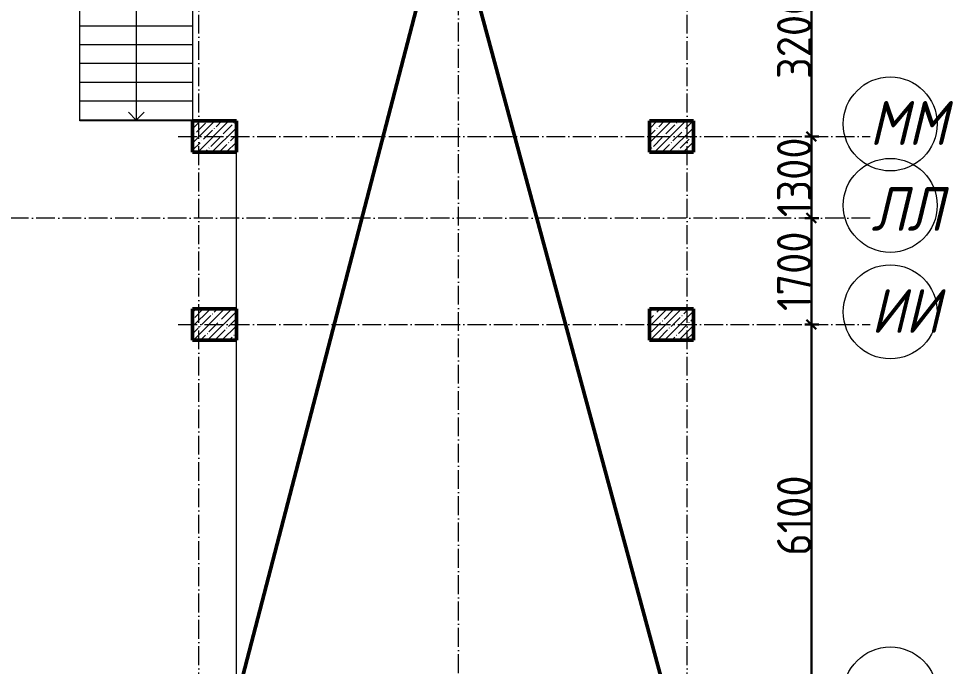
# Model space of a CAD drawing. Header units: millimetres. Extents: x -12989 to 629078, y -109036 to 555275.
# Drawn here: x 374243 to 389173, y -30938 to -20600 of the extents above; entities that cross this region are included whole.
import ezdxf

# ---------------------------------------------------------------- set-up
doc = ezdxf.new("R2010")
doc.units = ezdxf.units.MM
doc.linetypes.add('50_200_ШТРИХ_1Т_ш5_п1_п1_', pattern=[700, 500, -100, 0, -100])
for name, color, linetype, lineweight in [('4 -стяжа', 7, 'Continuous', 30), ('A-____-____-DIMS', 7, 'Continuous', 9), ('A-DETL-____-OTLN-1', 7, 'Continuous', 50), ('A-FLOR-____-OTLN', 7, 'Continuous', 9), ('S-COLS-____-MCUT', 7, 'Continuous', 50), ('S-COLS-____-OTLN', 7, 'Continuous', 9), ('S-GRID-____-IDEN', 7, 'Continuous', 9), ('S-GRID-____-OTLN-1', 7, '50_200_ШТРИХ_1Т_ш5_п1_п1_', 9), ('S-STRS-____-OTLN-1', 7, 'Continuous', 9)]:
    doc.layers.add(name, color=color, linetype=linetype, lineweight=lineweight)
doc.layers.get('4 -стяжа').off()
doc.styles.add('ISOCPEUR_I_9', font='isocpeui.ttf', dxfattribs={"width": 0.9, "height": 250})
doc.styles.add('СПДС', font='isocpeur.ttf', dxfattribs={"width": 0.9})
doc.dimstyles.new('ISO-2_5_0_9К_БОЛЬШОЙ_ОСИ', dxfattribs={"dimscale": 304.8, "dimtxt": 248.995294, "dimasz": 0.492126, "dimexe": 0.393701, "dimexo": 0, "dimgap": 0, "dimtad": 1, "dimdec": 0, "dimzin": 0, "dimdsep": 46, "dimtxsty": 'ISOCPEUR_I_9', "dimblk1": 'OBLIQUE', "dimblk2": 'OBLIQUE', "dimsah": 1, "dimcen": 0.09, "dimdle": 0.393701, "dimazin": 0, "dimtfac": 1, "dimtdec": 4, "dimtix": 1, "dimtmove": 0, "dimatfit": 3, "dimfxl": 1, "dimtvp": 1, "dimtolj": 1, "dimtzin": 0, "dimarcsym": 2})

# ---------------------------------------------------------------- blocks, each defined once
blk = doc.blocks.new('BSC_Колонна _Прямоугольная - 500х700-V96-АР1_План отверстий 3 этажа в осях 1-64_Ю-ЯЯ')
at = {"layer": 'S-COLS-____-OTLN'}
h = blk.add_hatch(dxfattribs=at)
h.set_pattern_fill('FP_101', color=256, style=0, pattern_type=2)
h.set_pattern_definition([(315, (-64381.04, 93600), (114.04925, 114.04925), []), (315, (-64381.04, 93485.95), (114.04925, 114.04925), [201.613, -40.323, 3.353, -36.97])])
h.paths.add_polyline_path([(-250, 350), (-250, -350), (250, -350), (250, 350)], flags=0)
at = {"layer": 'S-COLS-____-MCUT'}
for p, q in [((250, 350), (-250, 350)), ((-250, 350), (-250, -350)), ((250, -350), (250, 350)), ((-250, -350), (250, -350))]:
    blk.add_line(p, q, dxfattribs=at)
blk = doc.blocks.new('BSC_Колонна _Прямоугольная - 500х700-V105-АР1_План отверстий 3 этажа в осях 1-64_Ю-ЯЯ')
at = {"layer": 'S-COLS-____-OTLN'}
h = blk.add_hatch(dxfattribs=at)
h.set_pattern_fill('FP_110', color=256, style=0, pattern_type=2)
h.set_pattern_definition([(315, (-64381.04, 100900), (114.04925, 114.04925), []), (315, (-64381.04, 100785.95), (114.04925, 114.04925), [201.613, -40.323, 3.353, -36.97])])
h.paths.add_polyline_path([(-250, 350), (-250, -350), (250, -350), (250, 350)], flags=0)
at = {"layer": 'S-COLS-____-MCUT'}
for p, q in [((250, 350), (-250, 350)), ((-250, 350), (-250, -350)), ((250, -350), (250, 350)), ((-250, -350), (250, -350))]:
    blk.add_line(p, q, dxfattribs=at)
blk = doc.blocks.new('BSC_Колонна _Прямоугольная - 500х700-V108-АР1_План отверстий 3 этажа в осях 1-64_Ю-ЯЯ')
at = {"layer": 'S-COLS-____-OTLN'}
h = blk.add_hatch(dxfattribs=at)
h.set_pattern_fill('FP_113', color=256, style=0, pattern_type=2)
h.set_pattern_definition([(315, (-61381.04, 93600), (114.04925, 114.04925), []), (315, (-61381.04, 93485.95), (114.04925, 114.04925), [201.613, -40.323, 3.353, -36.97])])
h.paths.add_polyline_path([(-250, 350), (-250, -350), (250, -350), (250, 350)], flags=0)
at = {"layer": 'S-COLS-____-MCUT'}
for p, q in [((250, 350), (-250, 350)), ((-250, 350), (-250, -350)), ((250, -350), (250, 350)), ((-250, -350), (250, -350))]:
    blk.add_line(p, q, dxfattribs=at)
blk = doc.blocks.new('BSC_Колонна _Прямоугольная - 500х700-V109-АР1_План отверстий 3 этажа в осях 1-64_Ю-ЯЯ')
at = {"layer": 'S-COLS-____-OTLN'}
h = blk.add_hatch(dxfattribs=at)
h.set_pattern_fill('FP_114', color=256, style=0, pattern_type=2)
h.set_pattern_definition([(315, (-61381.04, 100900), (114.04925, 114.04925), []), (315, (-61381.04, 100785.95), (114.04925, 114.04925), [201.613, -40.323, 3.353, -36.97])])
h.paths.add_polyline_path([(-250, 350), (-250, -350), (250, -350), (250, 350)], flags=0)
at = {"layer": 'S-COLS-____-MCUT'}
for p, q in [((250, 350), (-250, 350)), ((-250, 350), (-250, -350)), ((250, -350), (250, 350)), ((-250, -350), (250, -350))]:
    blk.add_line(p, q, dxfattribs=at)
blk = doc.blocks.new('Ось сетки - Круг_Ø6_00__ISO-2_5_0_9K_-25732049-АР1_План отверстий 3 этажа в осях 1-64_Ю-ЯЯ')
at = {"layer": 'S-GRID-____-IDEN'}
blk.add_circle((0, 0), 3, dxfattribs=at)
blk = doc.blocks.new('_Oblique')
at = {"color": 0, "linetype": 'ByBlock', "lineweight": -2}
blk.add_line((-0.5, -0.5), (0.5, 0.5), dxfattribs=at)
blk = doc.blocks.new('*D2879')
at = {"layer": 'A-____-____-DIMS', "color": 0, "lineweight": -2, "transparency": 16777216}
for p, q in [((386905, -31702), (386905, -25362)), ((386799, -25482), (387025, -25482)), ((386799, -31582), (387025, -31582))]:
    blk.add_line(p, q, dxfattribs=at)
at = {"layer": 'Defpoints', "color": 0, "transparency": 16777216}
for p in [(386799, -25482), (386905, -25482), (386799, -31582)]:
    blk.add_point(p, dxfattribs=at)
at = {"layer": 'A-____-____-DIMS', "color": 0, "lineweight": -2, "transparency": 16777216, "xscale": 150, "yscale": 150, "zscale": 150}
for p, rotation in [((386905, -25482), 90), ((386905, -31582), 270)]:
    blk.add_blockref('_Oblique', p, dxfattribs=dict(at, rotation=rotation))
at = {"layer": 'A-____-____-DIMS', "color": 0, "transparency": 16777216, "insert": (386631, -28532), "char_height": 548.6, "attachment_point": 5, "rotation": 90, "style": 'СПДС'}
blk.add_mtext('\\A1;6100', dxfattribs=at)
blk = doc.blocks.new('*D2880')
at = {"layer": 'A-____-____-DIMS', "color": 0, "lineweight": -2, "transparency": 16777216}
for p, q in [((386905, -25602), (386905, -23662)), ((386799, -23782), (387025, -23782)), ((386799, -25482), (387025, -25482))]:
    blk.add_line(p, q, dxfattribs=at)
at = {"layer": 'Defpoints', "color": 0, "transparency": 16777216}
for p in [(386799, -23782), (386905, -23782), (386799, -25482)]:
    blk.add_point(p, dxfattribs=at)
at = {"layer": 'A-____-____-DIMS', "color": 0, "lineweight": -2, "transparency": 16777216, "xscale": 150, "yscale": 150, "zscale": 150}
for p, rotation in [((386905, -23782), 90), ((386905, -25482), 270)]:
    blk.add_blockref('_Oblique', p, dxfattribs=dict(at, rotation=rotation))
at = {"layer": 'A-____-____-DIMS', "color": 0, "transparency": 16777216, "insert": (386631, -24632), "char_height": 548.6, "attachment_point": 5, "rotation": 90, "style": 'СПДС'}
blk.add_mtext('\\A1;1700', dxfattribs=at)
blk = doc.blocks.new('*D2881')
at = {"layer": 'A-____-____-DIMS', "color": 0, "lineweight": -2, "transparency": 16777216}
for p, q in [((386905, -23902), (386905, -22362)), ((386799, -22482), (387025, -22482)), ((386799, -23782), (387025, -23782))]:
    blk.add_line(p, q, dxfattribs=at)
at = {"layer": 'Defpoints', "color": 0, "transparency": 16777216}
for p in [(386799, -22482), (386905, -22482), (386799, -23782)]:
    blk.add_point(p, dxfattribs=at)
at = {"layer": 'A-____-____-DIMS', "color": 0, "lineweight": -2, "transparency": 16777216, "xscale": 150, "yscale": 150, "zscale": 150}
for p, rotation in [((386905, -22482), 90), ((386905, -23782), 270)]:
    blk.add_blockref('_Oblique', p, dxfattribs=dict(at, rotation=rotation))
at = {"layer": 'A-____-____-DIMS', "color": 0, "transparency": 16777216, "insert": (386631, -23132), "char_height": 548.6, "attachment_point": 5, "rotation": 90, "style": 'СПДС'}
blk.add_mtext('\\A1;1300', dxfattribs=at)
blk = doc.blocks.new('*D2882')
at = {"layer": 'A-____-____-DIMS', "color": 0, "lineweight": -2, "transparency": 16777216}
for p, q in [((386905, -22602), (386905, -19162)), ((386799, -19282), (387025, -19282)), ((386799, -22482), (387025, -22482))]:
    blk.add_line(p, q, dxfattribs=at)
at = {"layer": 'Defpoints', "color": 0, "transparency": 16777216}
for p in [(386799, -19282), (386905, -19282), (386799, -22482)]:
    blk.add_point(p, dxfattribs=at)
at = {"layer": 'A-____-____-DIMS', "color": 0, "lineweight": -2, "transparency": 16777216, "xscale": 150, "yscale": 150, "zscale": 150}
for p, rotation in [((386905, -19282), 90), ((386905, -22482), 270)]:
    blk.add_blockref('_Oblique', p, dxfattribs=dict(at, rotation=rotation))
at = {"layer": 'A-____-____-DIMS', "color": 0, "transparency": 16777216, "insert": (386631, -20882), "char_height": 548.6, "attachment_point": 5, "rotation": 90, "style": 'СПДС'}
blk.add_mtext('\\A1;3200', dxfattribs=at)
blk = doc.blocks.new('3эт')
at = {"layer": 'S-GRID-____-OTLN-1', "color": 251, "ltscale": 0.6, "true_color": 0x636466}
for p, q in [((377120.7, -46882.4), (377120.7, 4029.4)), ((381270.7, -37346.8), (381270.7, 4029.4)), ((384920.7, -46882.4), (384920.7, 4029.4)), ((376792, -22482.4), (387845.1, -22482.4)), ((387845.1, -23782.4), (279101.9, -23782.4)), ((376792, -25482.4), (387845.1, -25482.4))]:
    blk.add_line(p, q, dxfattribs=at)
at = {"layer": 'S-GRID-____-IDEN', "xscale": 250, "yscale": 250, "zscale": 99.99999999999993}
for p, rotation in [((388165, -22279.9), 269.9999999999995), ((388165, -23579.9), 89.9999999999998), ((388165, -25279.9), 269.9999999999995), ((388165, -31379.9), 89.9999999999998)]:
    blk.add_blockref('Ось сетки - Круг_Ø6_00__ISO-2_5_0_9K_-25732049-АР1_План отверстий 3 этажа в осях 1-64_Ю-ЯЯ', p, dxfattribs=dict(at, rotation=rotation))
at = {"layer": 'S-GRID-____-IDEN', "char_height": 700, "attachment_point": 1, "style": 'ISOCPEUR_I_9'}
for s, insert, width in [('ММ', (387833.8, -21914.8), 505.063), ('ЛЛ', (387862.8, -23285.4), 447.342), ('ИИ', (387857.7, -24914.8), 447.342)]:
    blk.add_mtext(s, dxfattribs=dict(at, insert=insert, width=width))
at = {"layer": 'A-____-____-DIMS'}
for base, p1, p2, override, picture, middle in [((386904.9, -19282.4), (386798.9, -22482.4), (386798.9, -19282.4), {"dimtxt": 1.8, "dimpost": '<>', "dimtxsty": 'СПДС', "dimfxl": 3200}, '*D2882', (386630.6, -20882.4)), ((386904.9, -22482.4), (386798.9, -23782.4), (386798.9, -22482.4), {"dimtxt": 1.8, "dimpost": '<>', "dimtxsty": 'СПДС', "dimfxl": 1300}, '*D2881', (386630.6, -23132.4)), ((386904.9, -23782.4), (386798.9, -25482.4), (386798.9, -23782.4), {"dimtxt": 1.8, "dimpost": '<>', "dimtxsty": 'СПДС', "dimfxl": 1700}, '*D2880', (386630.6, -24632.4)), ((386904.9, -25482.4), (386798.9, -31582.4), (386798.9, -25482.4), {"dimtxt": 1.8, "dimpost": '<>', "dimtxsty": 'СПДС', "dimfxl": 6100}, '*D2879', (386630.6, -28532.4))]:
    dim = blk.add_linear_dim(base=base, p1=p1, p2=p2, angle=90, dimstyle='ISO-2_5_0_9К_БОЛЬШОЙ_ОСИ', override=override, dxfattribs=at)
    dim.commit()
    dim.dimension.update_dxf_attribs({"geometry": picture, "text_midpoint": middle})

msp = doc.modelspace()

# ---------------------------------------------------------------- linework, layer by layer
at = {"layer": 'A-DETL-____-OTLN-1'}
for p, q in [((377720.7074, -31482.4142), (384520.7074, -5332.4142)), ((377720.7074, -6032.4142), (384520.7074, -31182.4142))]:
    msp.add_line(p, q, dxfattribs=at)
at = {"layer": 'A-FLOR-____-OTLN'}
for p, q in [((375220.7074, -22232.4142), (375220.7074, -13632.4142)), ((377020.7074, -22232.4142), (375220.7074, -22232.4142)), ((377720.7074, -25232.4142), (377720.7074, -22732.4142)), ((377720.7074, -31182.4142), (377720.7074, -25732.4142))]:
    msp.add_line(p, q, dxfattribs=at)
at = {"layer": 'S-STRS-____-OTLN-1'}
for p, q in [((376120.7074, -20417.4142), (376120.7074, -20717.4142)), ((377020.7074, -20417.4142), (377020.7074, -20717.4142)), ((377020.7074, -20717.4142), (375220.7074, -20717.4142)), ((377020.7074, -20717.4142), (375220.7074, -20717.4142)), ((376120.7074, -20717.4142), (376120.7074, -21017.4142)), ((377020.7074, -20717.4142), (377020.7074, -21017.4142)), ((377020.7074, -21017.4142), (375220.7074, -21017.4142)), ((377020.7074, -21017.4142), (375220.7074, -21017.4142)), ((376120.7074, -21017.4142), (376120.7074, -21317.4142)), ((377020.7074, -21017.4142), (377020.7074, -21317.4142)), ((377020.7074, -21317.4142), (375220.7074, -21317.4142)), ((377020.7074, -21317.4142), (375220.7074, -21317.4142)), ((376120.7074, -21317.4142), (376120.7074, -21617.4142)), ((377020.7074, -21317.4142), (377020.7074, -21617.4142)), ((377020.7074, -21617.4142), (375220.7074, -21617.4142)), ((377020.7074, -21617.4142), (375220.7074, -21617.4142)), ((376120.7074, -21617.4142), (376120.7074, -21917.4142)), ((377020.7074, -21617.4142), (377020.7074, -21917.4142)), ((377020.7074, -21917.4142), (375220.7074, -21917.4142)), ((377020.7074, -21917.4142), (375220.7074, -21917.4142)), ((376120.7074, -21917.4142), (376120.7074, -22217.4142)), ((377020.7074, -21917.4142), (377020.7074, -22217.4142)), ((376120.7074, -22217.4142), (375995.7074, -22092.4142)), ((376120.7074, -22217.4142), (376245.7074, -22092.4142)), ((377020.7074, -22217.4142), (375220.7074, -22217.4142))]:
    msp.add_line(p, q, dxfattribs=at)

# ---------------------------------------------------------------- block references
at = {"layer": '4 -стяжа'}
msp.add_blockref('3эт', (0, 0), dxfattribs=at)
at = {"layer": 'S-COLS-____-OTLN', "rotation": 89.9999999999999}
for name, p in [('BSC_Колонна _Прямоугольная - 500х700-V96-АР1_План отверстий 3 этажа в осях 1-64_Ю-ЯЯ', (377370.7074, -22482.4142)), ('BSC_Колонна _Прямоугольная - 500х700-V105-АР1_План отверстий 3 этажа в осях 1-64_Ю-ЯЯ', (384670.7074, -22482.4142)), ('BSC_Колонна _Прямоугольная - 500х700-V108-АР1_План отверстий 3 этажа в осях 1-64_Ю-ЯЯ', (377370.7074, -25482.4142)), ('BSC_Колонна _Прямоугольная - 500х700-V109-АР1_План отверстий 3 этажа в осях 1-64_Ю-ЯЯ', (384670.7074, -25482.4142))]:
    msp.add_blockref(name, p, dxfattribs=at)

doc.saveas('drawing.dxf')
